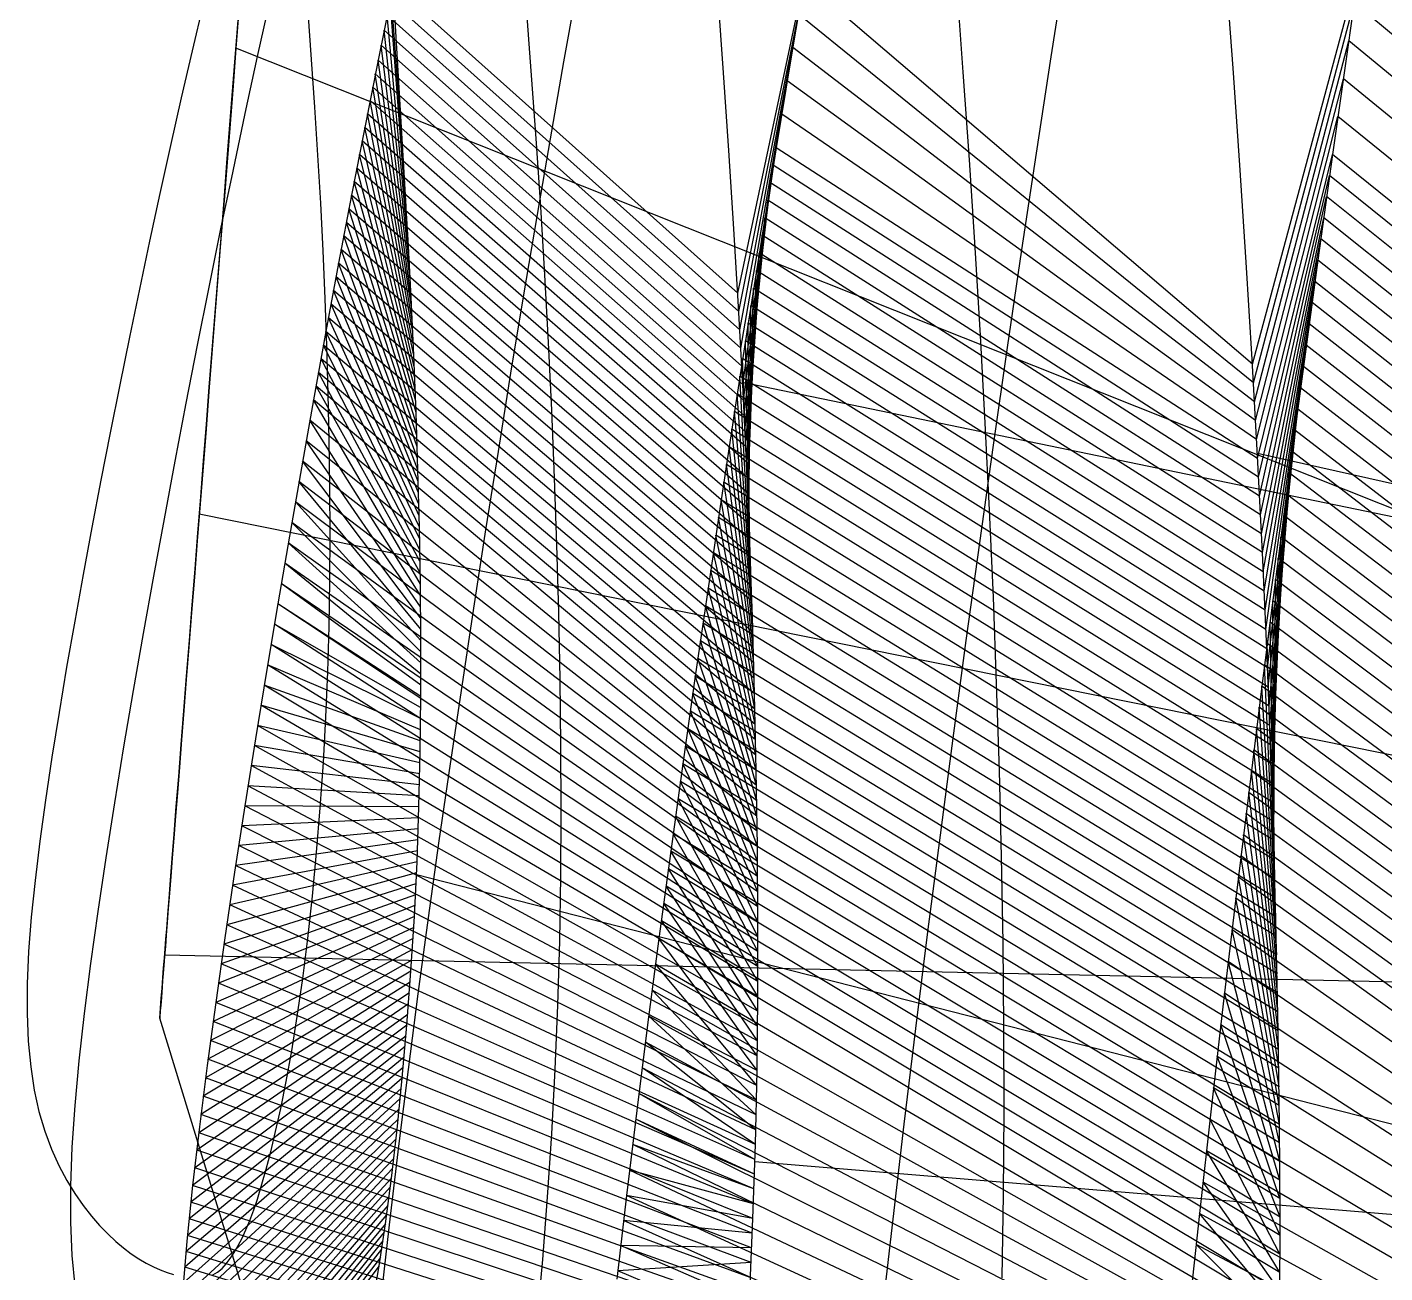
# Model space of a CAD drawing. Extents: x -483 to 483, y 0 to 271.
# Drawn here: x -483.5 to -414.9, y 136.2 to 199.1 of the extents above; entities that cross this region are included whole.
import ezdxf

# ---------------------------------------------------------------- set-up
doc = ezdxf.new("R2010")
doc.units = 0

msp = doc.modelspace()

# ---------------------------------------------------------------- linework, layer by layer
at = {"layer": 'default', "color": 5, "linetype": 'CONTINUOUS'}
for p, q in [((-416.025, 203.215, 141.52), (-416.789, 197.957, 140.737)), ((-431.014, 202.406, 158.105), (-431.772, 197.585, 157.416)), ((-444.194, 201.739, 174.522), (-444.928, 197.385, 173.926)), ((-421.59, 182.065, 166.678), (-416.169, 202.222, 141.372)), ((-464.351, 190.024, 224.829), (-465.001, 201.208, 206.606)), ((-455.694, 201.206, 190.546), (-456.388, 197.34, 190.041)), ((-447.594, 185.654, 196.448), (-444.246, 201.429, 174.48)), ((-471.237, 200.475, 222.555), (-471.869, 197.612, 222.347)), ((-465.088, 200.782, 206.561), (-465.768, 197.415, 206.211)), ((-464.299, 189.104, 224.846), (-465.154, 200.449, 206.527)), ((-421.539, 181.113, 166.724), (-416.444, 200.31, 141.091)), ((-474.61, 200.255, 237.919), (-475.164, 197.891, 237.824)), ((-472.794, 199.925, 255.595), (-472.943, 198.032, 255.59)), ((-464.248, 188.184, 224.863), (-465.308, 199.691, 206.448)), ((-447.544, 184.729, 196.485), (-444.527, 199.743, 174.251)), ((-464.196, 187.264, 224.88), (-465.461, 198.932, 206.369)), ((-421.488, 180.161, 166.771), (-416.718, 198.398, 140.81)), ((-475.164, 197.891, 237.824), (-475.711, 195.51, 237.731)), ((-472.943, 198.032, 255.59), (-473.093, 196.126, 255.585)), ((-471.869, 197.612, 222.347), (-472.493, 194.728, 222.141)), ((-464.145, 186.344, 224.897), (-465.615, 198.174, 206.29)), ((-447.493, 183.804, 196.522), (-444.808, 198.057, 174.023)), ((-431.772, 197.585, 157.416), (-432.519, 192.73, 156.737)), ((-416.789, 197.957, 140.737), (-417.542, 192.662, 139.966)), ((-465.768, 197.415, 206.211), (-466.44, 194.024, 205.866)), ((-464.093, 185.424, 224.914), (-465.768, 197.415, 206.211)), ((-456.388, 197.34, 190.041), (-457.073, 193.446, 189.541)), ((-444.928, 197.385, 173.926), (-445.652, 193, 173.338)), ((-464.066, 184.842, 224.923), (-465.903, 196.737, 206.142)), ((-447.443, 182.879, 196.558), (-445.09, 196.371, 173.794)), ((-421.438, 179.209, 166.817), (-416.993, 196.486, 140.528)), ((-475.711, 195.51, 237.731), (-476.251, 193.107, 237.638)), ((-473.093, 196.126, 255.585), (-473.244, 194.203, 255.581)), ((-464.039, 184.261, 224.932), (-466.037, 196.059, 206.073)), ((-464.011, 183.679, 224.941), (-466.172, 195.38, 206.004)), ((-473.244, 194.203, 255.581), (-473.396, 192.27, 255.576)), ((-472.493, 194.728, 222.141), (-473.11, 191.818, 221.937)), ((-463.984, 183.097, 224.95), (-466.306, 194.702, 205.935)), ((-447.393, 181.954, 196.595), (-445.371, 194.685, 173.566)), ((-421.387, 178.257, 166.863), (-417.268, 194.574, 140.247)), ((-466.44, 194.024, 205.866), (-467.104, 190.603, 205.525)), ((-463.957, 182.515, 224.959), (-466.44, 194.024, 205.866)), ((-476.251, 193.107, 237.638), (-476.785, 190.692, 237.547)), ((-463.934, 181.935, 224.967), (-466.573, 193.34, 205.798)), ((-457.073, 193.446, 189.541), (-457.749, 189.517, 189.049)), ((-447.342, 181.029, 196.632), (-445.652, 193, 173.338)), ((-445.652, 193, 173.338), (-446.366, 188.575, 172.758)), ((-473.396, 192.27, 255.576), (-473.549, 190.333, 255.571)), ((-463.91, 181.355, 224.974), (-466.706, 192.656, 205.73)), ((-447.305, 180.245, 196.659), (-445.795, 192.115, 173.222)), ((-432.519, 192.73, 156.737), (-433.255, 187.831, 156.067)), ((-421.336, 177.305, 166.909), (-417.542, 192.662, 139.966)), ((-417.542, 192.662, 139.966), (-418.284, 187.319, 139.206)), ((-473.11, 191.818, 221.937), (-473.718, 188.893, 221.736)), ((-463.887, 180.775, 224.982), (-466.838, 191.971, 205.661)), ((-421.286, 176.353, 166.955), (-417.691, 191.593, 139.814)), ((-463.864, 180.195, 224.989), (-466.971, 191.287, 205.593)), ((-447.268, 179.462, 196.686), (-445.937, 191.23, 173.106)), ((-476.785, 190.692, 237.547), (-477.307, 188.27, 237.458)), ((-473.549, 190.333, 255.571), (-473.701, 188.395, 255.566)), ((-467.104, 190.603, 205.525), (-467.757, 187.164, 205.189)), ((-463.841, 179.615, 224.997), (-467.104, 190.603, 205.525)), ((-447.23, 178.678, 196.714), (-446.08, 190.345, 172.99)), ((-421.235, 175.401, 167.001), (-417.839, 190.525, 139.662)), ((-463.822, 179.036, 225.003), (-467.234, 189.915, 205.458)), ((-457.749, 189.517, 189.049), (-458.415, 185.568, 188.564)), ((-447.193, 177.895, 196.741), (-446.223, 189.46, 172.874)), ((-421.184, 174.449, 167.047), (-417.987, 189.456, 139.51)), ((-473.718, 188.893, 221.736), (-474.313, 185.96, 221.54)), ((-463.804, 178.457, 225.009), (-467.365, 189.227, 205.391)), ((-477.307, 188.27, 237.458), (-477.82, 185.847, 237.37)), ((-473.701, 188.395, 255.566), (-473.854, 186.459, 255.561)), ((-463.785, 177.878, 225.016), (-467.496, 188.54, 205.323)), ((-447.155, 177.112, 196.768), (-446.366, 188.575, 172.758)), ((-446.366, 188.575, 172.758), (-447.069, 184.128, 172.186)), ((-421.134, 173.497, 167.093), (-418.136, 188.388, 139.358)), ((-463.766, 177.299, 225.022), (-467.627, 187.852, 205.256)), ((-447.122, 176.331, 196.792), (-446.506, 187.686, 172.643)), ((-433.255, 187.831, 156.067), (-433.98, 182.908, 155.408)), ((-421.083, 172.545, 167.139), (-418.284, 187.319, 139.206)), ((-418.284, 187.319, 139.206), (-419.014, 181.95, 138.459)), ((-467.757, 187.164, 205.189), (-468.397, 183.715, 204.86)), ((-463.748, 176.719, 225.028), (-467.757, 187.164, 205.189)), ((-447.09, 175.55, 196.816), (-446.647, 186.796, 172.529)), ((-474.313, 185.96, 221.54), (-474.897, 183.025, 221.347)), ((-473.854, 186.459, 255.561), (-474.005, 184.528, 255.556)), ((-463.733, 176.141, 225.033), (-467.885, 186.474, 205.123)), ((-447.057, 174.769, 196.84), (-446.788, 185.907, 172.415)), ((-421.039, 171.574, 167.179), (-418.43, 186.246, 139.057)), ((-477.82, 185.847, 237.37), (-478.323, 183.426, 237.284)), ((-463.719, 175.563, 225.037), (-468.013, 185.785, 205.057)), ((-458.415, 185.568, 188.564), (-459.066, 181.608, 188.089)), ((-463.705, 174.985, 225.042), (-468.141, 185.095, 204.991)), ((-447.024, 173.988, 196.863), (-446.928, 185.018, 172.301)), ((-420.995, 170.602, 167.219), (-418.576, 185.172, 138.908)), ((-474.005, 184.528, 255.556), (-474.157, 182.602, 255.551)), ((-463.691, 174.407, 225.047), (-468.269, 184.405, 204.926)), ((-447.069, 184.128, 172.186), (-447.756, 179.669, 171.628)), ((-446.992, 173.206, 196.887), (-447.069, 184.128, 172.186)), ((-420.951, 169.631, 167.259), (-418.722, 184.098, 138.758)), ((-478.323, 183.426, 237.284), (-478.817, 181.01, 237.2)), ((-468.397, 183.715, 204.86), (-469.025, 180.265, 204.537)), ((-463.677, 173.829, 225.051), (-468.397, 183.715, 204.86)), ((-446.964, 172.426, 196.907), (-447.206, 183.236, 172.075)), ((-474.897, 183.025, 221.347), (-475.47, 180.093, 221.158)), ((-474.157, 182.602, 255.551), (-474.308, 180.684, 255.546)), ((-463.667, 173.253, 225.054), (-468.523, 183.025, 204.795)), ((-433.98, 182.908, 155.408), (-434.688, 177.97, 154.764)), ((-420.907, 168.659, 167.299), (-418.868, 183.024, 138.609)), ((-463.658, 172.678, 225.058), (-468.648, 182.335, 204.731)), ((-446.936, 171.646, 196.928), (-447.344, 182.344, 171.963)), ((-420.863, 167.688, 167.339), (-419.014, 181.95, 138.459)), ((-419.014, 181.95, 138.459), (-419.727, 176.566, 137.729)), ((-463.648, 172.102, 225.061), (-468.774, 181.645, 204.666)), ((-459.066, 181.608, 188.089), (-459.705, 177.646, 187.623)), ((-446.909, 170.866, 196.948), (-447.481, 181.453, 171.851)), ((-478.817, 181.01, 237.2), (-479.299, 178.601, 237.118)), ((-474.308, 180.684, 255.546), (-474.458, 178.775, 255.542)), ((-463.638, 171.527, 225.064), (-468.899, 180.955, 204.602)), ((-446.881, 170.086, 196.968), (-447.619, 180.561, 171.74)), ((-420.825, 166.718, 167.374), (-419.157, 180.873, 138.313)), ((-475.47, 180.093, 221.158), (-476.031, 177.168, 220.973)), ((-469.025, 180.265, 204.537), (-469.639, 176.819, 204.221)), ((-463.629, 170.952, 225.067), (-469.025, 180.265, 204.537)), ((-420.787, 165.747, 167.408), (-419.299, 179.796, 138.167)), ((-463.624, 170.381, 225.069), (-469.209, 179.231, 204.442)), ((-447.756, 179.669, 171.628), (-448.43, 175.207, 171.081)), ((-446.853, 169.306, 196.988), (-447.756, 179.669, 171.628)), ((-479.299, 178.601, 237.118), (-479.769, 176.201, 237.037)), ((-474.458, 178.775, 255.542), (-474.607, 176.878, 255.537)), ((-446.831, 168.528, 197.004), (-447.891, 178.776, 171.519)), ((-420.749, 164.777, 167.443), (-419.442, 178.72, 138.021)), ((-463.619, 169.81, 225.07), (-469.393, 178.197, 204.348)), ((-446.809, 167.749, 197.021), (-448.026, 177.884, 171.409)), ((-434.688, 177.97, 154.764), (-435.382, 173.031, 154.133)), ((-476.031, 177.168, 220.973), (-476.58, 174.25, 220.792)), ((-463.615, 169.239, 225.072), (-469.578, 177.163, 204.253)), ((-459.705, 177.646, 187.623), (-460.33, 173.689, 187.168)), ((-446.786, 166.97, 197.037), (-448.161, 176.992, 171.3)), ((-420.711, 163.807, 167.478), (-419.585, 177.643, 137.875)), ((-474.607, 176.878, 255.537), (-474.755, 174.998, 255.532)), ((-469.639, 176.819, 204.221), (-470.242, 173.379, 203.911)), ((-420.673, 162.837, 167.512), (-419.727, 176.566, 137.729)), ((-419.727, 176.566, 137.729), (-420.425, 171.179, 137.015)), ((-479.769, 176.201, 237.037), (-480.227, 173.812, 236.959)), ((-463.61, 168.668, 225.073), (-469.76, 176.131, 204.159)), ((-446.764, 166.192, 197.053), (-448.295, 176.099, 171.19)), ((-474.755, 174.998, 255.532), (-474.901, 173.138, 255.527)), ((-463.605, 168.098, 225.075), (-469.941, 175.099, 204.066)), ((-448.43, 175.207, 171.081), (-449.089, 170.751, 170.546)), ((-446.742, 165.413, 197.069), (-448.43, 175.207, 171.081)), ((-420.64, 161.868, 167.542), (-419.867, 175.489, 137.586)), ((-476.58, 174.25, 220.792), (-477.115, 171.344, 220.615)), ((-446.724, 164.638, 197.082), (-448.562, 174.316, 170.974)), ((-420.608, 160.899, 167.571), (-420.007, 174.411, 137.443)), ((-480.227, 173.812, 236.959), (-480.669, 171.436, 236.883)), ((-463.606, 167.533, 225.075), (-470.121, 174.067, 203.973)), ((-460.33, 173.689, 187.168), (-460.943, 169.74, 186.721)), ((-474.901, 173.138, 255.527), (-475.045, 171.307, 255.523)), ((-470.242, 173.379, 203.911), (-470.83, 169.95, 203.609)), ((-463.606, 166.968, 225.075), (-470.301, 173.036, 203.881)), ((-446.707, 163.863, 197.095), (-448.694, 173.425, 170.867)), ((-435.382, 173.031, 154.133), (-436.06, 168.097, 153.516)), ((-420.576, 159.931, 167.6), (-420.146, 173.334, 137.3)), ((-446.69, 163.088, 197.107), (-448.825, 172.533, 170.76)), ((-420.544, 158.962, 167.629), (-420.286, 172.257, 137.158)), ((-463.606, 166.403, 225.075), (-470.477, 172.008, 203.79)), ((-446.673, 162.313, 197.12), (-448.957, 171.642, 170.653)), ((-480.669, 171.436, 236.883), (-481.094, 169.081, 236.811)), ((-477.115, 171.344, 220.615), (-477.634, 168.45, 220.443)), ((-475.045, 171.307, 255.523), (-475.186, 169.518, 255.518)), ((-463.607, 165.839, 225.074), (-470.654, 170.979, 203.7)), ((-420.425, 171.179, 137.015), (-421.107, 165.799, 136.317)), ((-420.512, 157.993, 167.659), (-420.425, 171.179, 137.015)), ((-449.089, 170.751, 170.546), (-449.735, 166.304, 170.021)), ((-446.656, 161.538, 197.132), (-449.089, 170.751, 170.546)), ((-475.186, 169.518, 255.518), (-475.322, 167.786, 255.514)), ((-470.83, 169.95, 203.609), (-471.404, 166.533, 203.314)), ((-463.607, 165.274, 225.074), (-470.83, 169.95, 203.609)), ((-460.943, 169.74, 186.721), (-461.54, 165.802, 186.286)), ((-446.644, 160.769, 197.14), (-449.218, 169.861, 170.441)), ((-420.486, 157.029, 167.682), (-420.562, 170.103, 136.875)), ((-481.094, 169.081, 236.811), (-481.5, 166.75, 236.741)), ((-463.613, 164.715, 225.072), (-471.002, 168.925, 203.52)), ((-446.633, 160, 197.149), (-449.347, 168.972, 170.336)), ((-420.459, 156.065, 167.706), (-420.698, 169.027, 136.735)), ((-477.634, 168.45, 220.443), (-478.136, 165.573, 220.278)), ((-446.621, 159.231, 197.157), (-449.476, 168.083, 170.231)), ((-436.06, 168.097, 153.516), (-436.724, 163.174, 152.912)), ((-475.322, 167.786, 255.514), (-475.453, 166.129, 255.51)), ((-463.619, 164.156, 225.07), (-471.174, 167.9, 203.432)), ((-420.433, 155.101, 167.73), (-420.835, 167.951, 136.596)), ((-481.5, 166.75, 236.741), (-481.885, 164.456, 236.675)), ((-463.625, 163.596, 225.069), (-471.346, 166.875, 203.344)), ((-446.61, 158.462, 197.166), (-449.606, 167.193, 170.126)), ((-420.407, 154.136, 167.754), (-420.971, 166.875, 136.456)), ((-475.453, 166.129, 255.51), (-475.576, 164.558, 255.506)), ((-471.404, 166.533, 203.314), (-471.96, 163.132, 203.028)), ((-449.735, 166.304, 170.021), (-450.364, 161.87, 169.509)), ((-446.598, 157.693, 197.174), (-449.735, 166.304, 170.021)), ((-478.136, 165.573, 220.278), (-478.619, 162.722, 220.118)), ((-463.63, 163.037, 225.067), (-471.515, 165.853, 203.257)), ((-461.54, 165.802, 186.286), (-462.123, 161.879, 185.861)), ((-446.593, 156.932, 197.178), (-449.861, 165.417, 169.919)), ((-421.107, 165.799, 136.317), (-421.775, 160.431, 135.633)), ((-420.381, 153.172, 167.778), (-421.107, 165.799, 136.317)), ((-463.636, 162.478, 225.065), (-471.682, 164.833, 203.171)), ((-420.361, 152.215, 167.796), (-421.241, 164.726, 136.18)), ((-481.885, 164.456, 236.675), (-482.244, 162.213, 236.614)), ((-475.576, 164.558, 255.506), (-475.692, 163.08, 255.502)), ((-446.587, 156.172, 197.182), (-449.986, 164.53, 169.816)), ((-463.649, 161.922, 225.061), (-471.849, 163.812, 203.085)), ((-446.582, 155.411, 197.186), (-450.112, 163.643, 169.714)), ((-420.342, 151.259, 167.814), (-421.374, 163.652, 136.043)), ((-478.619, 162.722, 220.118), (-479.078, 159.9, 219.967)), ((-475.692, 163.08, 255.502), (-475.801, 161.698, 255.498)), ((-471.96, 163.132, 203.028), (-472.498, 159.75, 202.752)), ((-463.661, 161.366, 225.056), (-472.014, 162.794, 203)), ((-446.576, 154.65, 197.19), (-450.238, 162.757, 169.612)), ((-436.724, 163.174, 152.912), (-437.371, 158.266, 152.323)), ((-482.244, 162.213, 236.614), (-482.57, 160.04, 236.558)), ((-420.322, 150.302, 167.831), (-421.508, 162.578, 135.906)), ((-475.801, 161.698, 255.498), (-475.902, 160.411, 255.495)), ((-463.673, 160.81, 225.052), (-472.175, 161.779, 202.917)), ((-462.123, 161.879, 185.861), (-462.688, 157.974, 185.45)), ((-450.364, 161.87, 169.509), (-450.977, 157.453, 169.012)), ((-446.57, 153.889, 197.194), (-450.364, 161.87, 169.509)), ((-420.302, 149.345, 167.849), (-421.642, 161.505, 135.77)), ((-463.686, 160.254, 225.048), (-472.337, 160.765, 202.834)), ((-446.571, 153.136, 197.194), (-450.487, 160.986, 169.41)), ((-482.57, 160.04, 236.558), (-482.855, 157.959, 236.51)), ((-479.078, 159.9, 219.967), (-479.515, 157.122, 219.823)), ((-475.902, 160.411, 255.495), (-475.996, 159.219, 255.492)), ((-446.572, 152.382, 197.193), (-450.609, 160.103, 169.31)), ((-421.775, 160.431, 135.633), (-422.425, 155.078, 134.967)), ((-420.283, 148.389, 167.867), (-421.775, 160.431, 135.633)), ((-475.996, 159.219, 255.492), (-476.083, 158.118, 255.489)), ((-472.498, 159.75, 202.752), (-473.014, 156.398, 202.486)), ((-463.698, 159.698, 225.044), (-472.498, 159.75, 202.752)), ((-446.573, 151.629, 197.193), (-450.732, 159.219, 169.211)), ((-420.27, 147.442, 167.879), (-421.905, 159.361, 135.5)), ((-463.737, 158.588, 225.031), (-472.807, 157.739, 202.592)), ((-463.718, 159.143, 225.038), (-472.653, 158.744, 202.672)), ((-482.855, 157.959, 236.51), (-483.097, 155.985, 236.468)), ((-476.083, 158.118, 255.489), (-476.162, 157.107, 255.487)), ((-463.756, 158.033, 225.025), (-472.962, 156.733, 202.513)), ((-462.688, 157.974, 185.45), (-463.233, 154.091, 185.053)), ((-446.573, 150.876, 197.192), (-450.855, 158.336, 169.111)), ((-437.371, 158.266, 152.323), (-438.001, 153.376, 151.75)), ((-420.257, 146.495, 167.89), (-422.035, 158.29, 135.367)), ((-479.515, 157.122, 219.823), (-479.92, 154.406, 219.689)), ((-476.162, 157.107, 255.487), (-476.235, 156.18, 255.484)), ((-463.775, 157.478, 225.019), (-473.112, 155.735, 202.436)), ((-450.977, 157.453, 169.012), (-451.571, 153.055, 168.529)), ((-446.574, 150.122, 197.191), (-450.977, 157.453, 169.012)), ((-420.244, 145.549, 167.902), (-422.165, 157.219, 135.233)), ((-463.795, 156.924, 225.012), (-473.259, 154.74, 202.36)), ((-446.582, 149.373, 197.185), (-451.096, 156.573, 168.915)), ((-483.097, 155.985, 236.468), (-483.287, 154.126, 236.436)), ((-476.235, 156.18, 255.484), (-476.302, 155.333, 255.482)), ((-463.849, 155.815, 224.994), (-473.551, 152.755, 202.21)), ((-473.014, 156.398, 202.486), (-473.505, 153.081, 202.234)), ((-463.822, 156.37, 225.003), (-473.407, 153.745, 202.284)), ((-420.231, 144.602, 167.914), (-422.295, 156.149, 135.1)), ((-476.302, 155.333, 255.482), (-476.363, 154.559, 255.48)), ((-463.876, 155.261, 224.986), (-473.691, 151.775, 202.138)), ((-446.591, 148.624, 197.179), (-451.215, 155.694, 168.818)), ((-422.425, 155.078, 134.967), (-423.058, 149.746, 134.32)), ((-420.218, 143.655, 167.926), (-422.425, 155.078, 134.967)), ((-479.92, 154.406, 219.689), (-480.288, 151.776, 219.567)), ((-476.363, 154.559, 255.48), (-476.418, 153.856, 255.479)), ((-463.903, 154.707, 224.977), (-473.831, 150.795, 202.066)), ((-446.599, 147.874, 197.173), (-451.334, 154.814, 168.722)), ((-483.287, 154.126, 236.436), (-483.419, 152.385, 236.413)), ((-476.418, 153.856, 255.479), (-476.468, 153.221, 255.477)), ((-463.93, 154.153, 224.968), (-473.97, 149.816, 201.994)), ((-463.233, 154.091, 185.053), (-463.755, 150.243, 184.672)), ((-446.607, 147.125, 197.167), (-451.452, 153.935, 168.625)), ((-476.468, 153.221, 255.477), (-476.513, 152.649, 255.476)), ((-463.999, 153.049, 224.945), (-474.23, 147.901, 201.861)), ((-463.964, 153.601, 224.956), (-474.1, 148.858, 201.928)), ((-473.505, 153.081, 202.234), (-473.97, 149.816, 201.994)), ((-451.571, 153.055, 168.529), (-452.144, 148.683, 168.064)), ((-446.615, 146.376, 197.161), (-451.571, 153.055, 168.529)), ((-438.001, 153.376, 151.75), (-438.611, 148.508, 151.195)), ((-420.213, 142.718, 167.931), (-422.615, 153.479, 134.773)), ((-483.419, 152.385, 236.413), (-483.488, 150.76, 236.401)), ((-476.513, 152.649, 255.476), (-476.553, 152.138, 255.474)), ((-464.033, 152.496, 224.934), (-474.359, 146.943, 201.794)), ((-480.288, 151.776, 219.567), (-480.609, 149.256, 219.461)), ((-476.589, 151.683, 255.473), (-476.621, 151.278, 255.472)), ((-476.553, 152.138, 255.474), (-476.589, 151.683, 255.473)), ((-464.067, 151.944, 224.922), (-474.481, 146.006, 201.732)), ((-446.632, 145.628, 197.15), (-451.743, 151.744, 168.389)), ((-420.207, 141.78, 167.936), (-422.805, 151.879, 134.579)), ((-476.649, 150.919, 255.471), (-476.674, 150.602, 255.47)), ((-476.621, 151.278, 255.472), (-476.649, 150.919, 255.471)), ((-464.101, 151.392, 224.911), (-474.598, 145.078, 201.672)), ((-483.488, 150.76, 236.401), (-483.495, 149.252, 236.4)), ((-476.696, 150.324, 255.47), (-476.715, 150.079, 255.469)), ((-476.674, 150.602, 255.47), (-476.696, 150.324, 255.47)), ((-464.183, 150.3, 224.884), (-474.827, 143.236, 201.554)), ((-464.142, 150.846, 224.898), (-474.715, 144.151, 201.612)), ((-463.755, 150.243, 184.672), (-464.252, 146.435, 184.31)), ((-446.648, 144.88, 197.138), (-451.915, 150.432, 168.25)), ((-420.202, 140.843, 167.941), (-422.995, 150.279, 134.384)), ((-476.747, 149.68, 255.468), (-476.759, 149.522, 255.468)), ((-476.732, 149.865, 255.469), (-476.747, 149.68, 255.468)), ((-476.715, 150.079, 255.469), (-476.732, 149.865, 255.469)), ((-464.224, 149.754, 224.871), (-474.929, 142.348, 201.501)), ((-473.97, 149.816, 201.994), (-474.403, 146.624, 201.772)), ((-423.058, 149.746, 134.32), (-423.67, 144.438, 133.693)), ((-483.495, 149.252, 236.4), (-483.437, 147.857, 236.41)), ((-480.609, 149.256, 219.461), (-480.88, 146.867, 219.372)), ((-476.798, 149.028, 255.466), (-476.799, 149.016, 255.466)), ((-476.796, 149.047, 255.466), (-476.798, 149.028, 255.466)), ((-476.795, 149.067, 255.467), (-476.796, 149.047, 255.466)), ((-476.793, 149.086, 255.467), (-476.795, 149.067, 255.467)), ((-476.792, 149.105, 255.467), (-476.793, 149.086, 255.467)), ((-476.79, 149.124, 255.467), (-476.792, 149.105, 255.467)), ((-476.789, 149.143, 255.467), (-476.79, 149.124, 255.467)), ((-476.787, 149.162, 255.467), (-476.789, 149.143, 255.467)), ((-476.786, 149.181, 255.467), (-476.787, 149.162, 255.467)), ((-476.784, 149.2, 255.467), (-476.786, 149.181, 255.467)), ((-476.783, 149.219, 255.467), (-476.784, 149.2, 255.467)), ((-476.781, 149.238, 255.467), (-476.783, 149.219, 255.467)), ((-476.78, 149.257, 255.467), (-476.781, 149.238, 255.467)), ((-476.778, 149.282, 255.467), (-476.78, 149.257, 255.467)), ((-476.769, 149.39, 255.467), (-476.778, 149.282, 255.467)), ((-476.759, 149.522, 255.468), (-476.769, 149.39, 255.467)), ((-464.265, 149.208, 224.857), (-475.031, 141.46, 201.449)), ((-446.664, 144.133, 197.126), (-452.087, 149.12, 168.11)), ((-464.306, 148.662, 224.844), (-475.134, 140.571, 201.396)), ((-452.144, 148.683, 168.064), (-452.693, 144.35, 167.618)), ((-438.611, 148.508, 151.195), (-439.199, 143.668, 150.661)), ((-420.196, 139.905, 167.946), (-423.18, 148.685, 134.194)), ((-483.437, 147.857, 236.41), (-483.317, 146.571, 236.431)), ((-464.399, 147.593, 224.813), (-475.305, 138.887, 201.308)), ((-464.353, 148.127, 224.828), (-475.219, 139.729, 201.352)), ((-446.68, 143.385, 197.114), (-452.254, 147.817, 167.974)), ((-480.88, 146.867, 219.372), (-481.09, 144.617, 219.303)), ((-464.446, 147.059, 224.797), (-475.39, 138.044, 201.264)), ((-420.19, 138.968, 167.951), (-423.364, 147.092, 134.006)), ((-483.317, 146.571, 236.431), (-483.137, 145.388, 236.461)), ((-464.493, 146.524, 224.782), (-475.463, 137.235, 201.227)), ((-474.403, 146.624, 201.772), (-474.793, 143.532, 201.571)), ((-464.252, 146.435, 184.31), (-464.723, 142.686, 183.967)), ((-446.697, 142.637, 197.102), (-452.418, 146.517, 167.841)), ((-464.592, 145.473, 224.749), (-475.595, 135.649, 201.159)), ((-464.54, 145.99, 224.766), (-475.529, 136.442, 201.193)), ((-420.193, 138.035, 167.948), (-423.548, 145.5, 133.818)), ((-483.137, 145.388, 236.461), (-482.899, 144.303, 236.502)), ((-464.645, 144.956, 224.732), (-475.653, 134.872, 201.129)), ((-446.722, 141.89, 197.084), (-452.583, 145.217, 167.707)), ((-482.899, 144.303, 236.502), (-482.605, 143.307, 236.552)), ((-481.09, 144.617, 219.303), (-481.234, 142.509, 219.255)), ((-464.697, 144.439, 224.714), (-475.698, 134.13, 201.106)), ((-452.693, 144.35, 167.618), (-453.214, 140.063, 167.194)), ((-423.67, 144.438, 133.693), (-424.259, 139.161, 133.09)), ((-464.802, 143.405, 224.68), (-475.787, 132.644, 201.061)), ((-464.75, 143.922, 224.697), (-475.742, 133.387, 201.083)), ((-474.793, 143.532, 201.571), (-475.134, 140.571, 201.396)), ((-446.747, 141.144, 197.066), (-452.745, 143.921, 167.575)), ((-439.199, 143.668, 150.661), (-439.761, 138.872, 150.149)), ((-420.196, 137.102, 167.946), (-423.729, 143.91, 133.633)), ((-482.605, 143.307, 236.552), (-482.265, 142.398, 236.611)), ((-464.86, 142.912, 224.661), (-475.807, 131.951, 201.05)), ((-464.723, 142.686, 183.967), (-465.159, 139.022, 183.649)), ((-482.265, 142.398, 236.611), (-481.891, 141.574, 236.675)), ((-481.234, 142.509, 219.255), (-481.306, 140.543, 219.231)), ((-464.917, 142.418, 224.642), (-475.828, 131.258, 201.039)), ((-446.772, 140.397, 197.047), (-452.901, 142.635, 167.448)), ((-420.199, 136.17, 167.943), (-423.906, 142.327, 133.452)), ((-481.891, 141.574, 236.675), (-481.493, 140.828, 236.742)), ((-465.032, 141.432, 224.604), (-475.854, 129.906, 201.026)), ((-464.974, 141.925, 224.623), (-475.849, 130.566, 201.029)), ((-446.797, 139.65, 197.029), (-453.058, 141.349, 167.321)), ((-481.493, 140.828, 236.742), (-481.084, 140.159, 236.813)), ((-465.089, 140.938, 224.585), (-475.851, 129.263, 201.028)), ((-420.202, 135.237, 167.94), (-424.083, 140.744, 133.271)), ((-481.306, 140.543, 219.231), (-481.305, 138.719, 219.231)), ((-481.084, 140.159, 236.813), (-480.666, 139.559, 236.884)), ((-465.15, 140.476, 224.565), (-475.848, 128.621, 201.029)), ((-465.212, 140.013, 224.545), (-475.836, 127.994, 201.035)), ((-475.134, 140.571, 201.396), (-475.419, 137.763, 201.25)), ((-453.214, 140.063, 167.194), (-453.707, 135.842, 166.794)), ((-446.822, 138.903, 197.011), (-453.214, 140.063, 167.194)), ((-480.666, 139.559, 236.884), (-480.248, 139.024, 236.955)), ((-465.273, 139.55, 224.524), (-475.809, 127.399, 201.049)), ((-481.305, 138.719, 219.231), (-481.23, 137.031, 219.256)), ((-480.248, 139.024, 236.955), (-479.832, 138.547, 237.027)), ((-465.334, 139.087, 224.504), (-475.781, 126.805, 201.063)), ((-465.396, 138.625, 224.484), (-475.754, 126.21, 201.077)), ((-465.159, 139.022, 183.649), (-465.552, 135.473, 183.363)), ((-446.856, 138.158, 196.986), (-453.362, 138.797, 167.074)), ((-439.761, 138.872, 150.149), (-440.295, 134.126, 149.664)), ((-424.259, 139.161, 133.09), (-424.823, 133.931, 132.513)), ((-420.205, 134.304, 167.937), (-424.259, 139.161, 133.09)), ((-479.832, 138.547, 237.027), (-479.422, 138.123, 237.097)), ((-479.422, 138.123, 237.097), (-479.019, 137.747, 237.165)), ((-465.459, 138.203, 224.463), (-475.703, 125.662, 201.104)), ((-479.019, 137.747, 237.165), (-478.624, 137.416, 237.233)), ((-478.624, 137.416, 237.233), (-478.235, 137.124, 237.299)), ((-465.523, 137.781, 224.442), (-475.652, 125.115, 201.13)), ((-475.419, 137.763, 201.25), (-475.639, 135.12, 201.137)), ((-465.587, 137.36, 224.421), (-475.601, 124.568, 201.156)), ((-446.889, 137.414, 196.962), (-453.51, 137.531, 166.954)), ((-420.218, 133.374, 167.926), (-424.428, 137.592, 132.917)), ((-481.23, 137.031, 219.256), (-481.083, 135.476, 219.305)), ((-478.235, 137.124, 237.299), (-477.854, 136.868, 237.365)), ((-477.854, 136.868, 237.365), (-477.481, 136.647, 237.428)), ((-477.481, 136.647, 237.428), (-477.118, 136.459, 237.49)), ((-465.65, 136.938, 224.4), (-475.535, 124.05, 201.19)), ((-465.714, 136.516, 224.379), (-475.462, 123.546, 201.228)), ((-473.644, 136.38, 238.084), (-473.436, 136.61, 238.12)), ((-473.436, 136.61, 238.12), (-473.235, 136.88, 238.154)), ((-473.235, 136.88, 238.154), (-473.125, 137.05, 238.173)), ((-446.922, 136.67, 196.938), (-453.658, 136.264, 166.834)), ((-477.118, 136.459, 237.49), (-476.767, 136.304, 237.55)), ((-476.767, 136.304, 237.55), (-476.425, 136.176, 237.609)), ((-476.425, 136.176, 237.609), (-476.097, 136.071, 237.665)), ((-474.108, 136.049, 238.005), (-473.87, 136.193, 238.046)), ((-473.87, 136.193, 238.046), (-473.644, 136.38, 238.084))]:
    msp.add_line(p, q, dxfattribs=at)
at = {"layer": 'default', "color": 3, "linetype": 'CONTINUOUS'}
for p, q in [((-422.565, 197.01, 165.791), (-422.922, 201.883, 165.466)), ((-436.197, 196.814, 181.019), (-436.52, 201.221, 180.757)), ((-448.309, 196.784, 195.927), (-448.593, 200.704, 195.721)), ((-472.949, 197.96, 255.59), (-472.8, 199.855, 255.595)), ((-469.124, 197.461, 238.857), (-469.301, 199.868, 238.826)), ((-464.827, 197.127, 224.672), (-465.048, 200.039, 224.599)), ((-458.021, 196.889, 210.195), (-458.278, 200.307, 210.062)), ((-473.099, 196.057, 255.585), (-472.949, 197.96, 255.59)), ((-468.956, 195.043, 238.885), (-469.124, 197.461, 238.857)), ((-464.618, 194.204, 224.74), (-464.827, 197.127, 224.672)), ((-457.776, 193.456, 210.321), (-458.021, 196.889, 210.195)), ((-422.223, 192.116, 166.102), (-422.565, 197.01, 165.791)), ((-448.038, 192.849, 196.125), (-448.309, 196.784, 195.927)), ((-435.888, 192.388, 181.27), (-436.197, 196.814, 181.019)), ((-473.249, 194.148, 255.58), (-473.099, 196.057, 255.585)), ((-468.803, 192.62, 238.912), (-468.956, 195.043, 238.885)), ((-473.399, 192.24, 255.576), (-473.249, 194.148, 255.58)), ((-464.426, 191.272, 224.804), (-464.618, 194.204, 224.74)), ((-457.549, 190.015, 210.437), (-457.776, 193.456, 210.321)), ((-447.786, 188.903, 196.308), (-448.038, 192.849, 196.125)), ((-473.548, 190.337, 255.571), (-473.399, 192.24, 255.576)), ((-468.663, 190.198, 238.936), (-468.803, 192.62, 238.912)), ((-435.599, 187.95, 181.504), (-435.888, 192.388, 181.27)), ((-421.902, 187.209, 166.394), (-422.223, 192.116, 166.102)), ((-464.249, 188.344, 224.862), (-464.426, 191.272, 224.804)), ((-473.698, 188.441, 255.566), (-473.548, 190.337, 255.571)), ((-468.541, 187.784, 238.957), (-468.663, 190.198, 238.936)), ((-457.34, 186.577, 210.545), (-457.549, 190.015, 210.437)), ((-447.553, 184.96, 196.478), (-447.786, 188.903, 196.308)), ((-473.846, 186.55, 255.561), (-473.698, 188.441, 255.566)), ((-464.093, 185.424, 224.914), (-464.249, 188.344, 224.862)), ((-468.435, 185.379, 238.975), (-468.541, 187.784, 238.957)), ((-435.331, 183.516, 181.722), (-435.599, 187.95, 181.504)), ((-421.603, 182.306, 166.666), (-421.902, 187.209, 166.394)), ((-473.995, 184.661, 255.556), (-473.846, 186.55, 255.561)), ((-457.153, 183.149, 210.641), (-457.34, 186.577, 210.545)), ((-468.348, 182.982, 238.99), (-468.435, 185.379, 238.975)), ((-463.957, 182.515, 224.959), (-464.093, 185.424, 224.914)), ((-474.143, 182.774, 255.552), (-473.995, 184.661, 255.556)), ((-447.342, 181.029, 196.632), (-447.553, 184.96, 196.478)), ((-435.087, 179.094, 181.92), (-435.331, 183.516, 181.722)), ((-474.291, 180.896, 255.547), (-474.143, 182.774, 255.552)), ((-468.279, 180.588, 239.001), (-468.348, 182.982, 238.99)), ((-463.841, 179.615, 224.997), (-463.957, 182.515, 224.959)), ((-456.988, 179.733, 210.726), (-457.153, 183.149, 210.641)), ((-421.33, 177.417, 166.915), (-421.603, 182.306, 166.666)), ((-474.438, 179.031, 255.542), (-474.291, 180.896, 255.547)), ((-468.23, 178.198, 239.01), (-468.279, 180.588, 239.001)), ((-447.155, 177.112, 196.768), (-447.342, 181.029, 196.632)), ((-456.846, 176.328, 210.799), (-456.988, 179.733, 210.726)), ((-463.748, 176.719, 225.028), (-463.841, 179.615, 224.997)), ((-434.868, 174.689, 182.098), (-435.087, 179.094, 181.92)), ((-474.583, 177.186, 255.538), (-474.438, 179.031, 255.542)), ((-468.2, 175.82, 239.015), (-468.23, 178.198, 239.01)), ((-474.727, 175.358, 255.533), (-474.583, 177.186, 255.538)), ((-446.992, 173.206, 196.887), (-447.155, 177.112, 196.768)), ((-421.083, 172.545, 167.139), (-421.33, 177.417, 166.915)), ((-463.677, 173.829, 225.051), (-463.748, 176.719, 225.028)), ((-456.729, 172.928, 210.859), (-456.846, 176.328, 210.799)), ((-468.191, 173.46, 239.016), (-468.2, 175.82, 239.015)), ((-474.87, 173.539, 255.528), (-474.727, 175.358, 255.533)), ((-434.676, 170.296, 182.255), (-434.868, 174.689, 182.098)), ((-463.629, 170.952, 225.067), (-463.677, 173.829, 225.051)), ((-475.013, 171.723, 255.524), (-474.87, 173.539, 255.528)), ((-468.204, 171.126, 239.014), (-468.191, 173.46, 239.016)), ((-456.636, 169.533, 210.907), (-456.729, 172.928, 210.859)), ((-446.853, 169.306, 196.988), (-446.992, 173.206, 196.887)), ((-420.863, 167.688, 167.339), (-421.083, 172.545, 167.139)), ((-475.155, 169.907, 255.519), (-475.013, 171.723, 255.524)), ((-468.24, 168.816, 239.008), (-468.204, 171.126, 239.014)), ((-463.605, 168.098, 225.075), (-463.629, 170.952, 225.067)), ((-434.51, 165.91, 182.389), (-434.676, 170.296, 182.255)), ((-475.298, 168.097, 255.515), (-475.155, 169.907, 255.519)), ((-456.568, 166.155, 210.942), (-456.636, 169.533, 210.907)), ((-468.304, 166.518, 238.997), (-468.24, 168.816, 239.008)), ((-446.742, 165.413, 197.069), (-446.853, 169.306, 196.988)), ((-475.439, 166.306, 255.51), (-475.298, 168.097, 255.515)), ((-463.607, 165.274, 225.074), (-463.605, 168.098, 225.075)), ((-420.673, 162.837, 167.512), (-420.863, 167.688, 167.339)), ((-475.577, 164.551, 255.506), (-475.439, 166.306, 255.51)), ((-468.398, 164.225, 238.981), (-468.304, 166.518, 238.997)), ((-456.528, 162.803, 210.963), (-456.568, 166.155, 210.942)), ((-446.656, 161.538, 197.132), (-446.742, 165.413, 197.069)), ((-434.373, 161.53, 182.5), (-434.51, 165.91, 182.389)), ((-463.636, 162.478, 225.065), (-463.607, 165.274, 225.074)), ((-475.71, 162.853, 255.501), (-475.577, 164.551, 255.506)), ((-468.525, 161.936, 238.959), (-468.398, 164.225, 238.981)), ((-475.838, 161.231, 255.497), (-475.71, 162.853, 255.501)), ((-456.515, 159.486, 210.969), (-456.528, 162.803, 210.963)), ((-420.512, 157.993, 167.659), (-420.673, 162.837, 167.512)), ((-468.683, 159.654, 238.932), (-468.525, 161.936, 238.959)), ((-463.698, 159.698, 225.044), (-463.636, 162.478, 225.065)), ((-475.958, 159.709, 255.493), (-475.838, 161.231, 255.497)), ((-446.598, 157.693, 197.174), (-446.656, 161.538, 197.132)), ((-434.264, 157.171, 182.589), (-434.373, 161.53, 182.5)), ((-476.067, 158.32, 255.49), (-475.958, 159.709, 255.493)), ((-468.87, 157.398, 238.9), (-468.683, 159.654, 238.932)), ((-463.795, 156.924, 225.012), (-463.698, 159.698, 225.044)), ((-456.533, 156.203, 210.96), (-456.515, 159.486, 210.969)), ((-476.164, 157.083, 255.487), (-476.067, 158.32, 255.49)), ((-420.381, 153.172, 167.778), (-420.512, 157.993, 167.659)), ((-469.081, 155.191, 238.864), (-468.87, 157.398, 238.9)), ((-446.57, 153.889, 197.194), (-446.598, 157.693, 197.174)), ((-434.186, 152.846, 182.652), (-434.264, 157.171, 182.589)), ((-476.249, 156.001, 255.484), (-476.164, 157.083, 255.487)), ((-463.93, 154.153, 224.968), (-463.795, 156.924, 225.012)), ((-476.323, 155.061, 255.482), (-476.249, 156.001, 255.484)), ((-456.587, 152.937, 210.932), (-456.533, 156.203, 210.96)), ((-476.387, 154.247, 255.48), (-476.323, 155.061, 255.482)), ((-469.317, 153.055, 238.824), (-469.081, 155.191, 238.864)), ((-476.443, 153.538, 255.478), (-476.387, 154.247, 255.48)), ((-464.101, 151.392, 224.911), (-463.93, 154.153, 224.968)), ((-446.574, 150.122, 197.191), (-446.57, 153.889, 197.194)), ((-476.483, 153.026, 255.477), (-476.443, 153.538, 255.478)), ((-469.572, 151.018, 238.78), (-469.317, 153.055, 238.824)), ((-420.283, 148.389, 167.867), (-420.381, 153.172, 167.778)), ((-456.679, 149.679, 210.885), (-456.587, 152.937, 210.932)), ((-434.14, 148.566, 182.689), (-434.186, 152.846, 182.652)), ((-469.845, 149.107, 238.734), (-469.572, 151.018, 238.78)), ((-464.306, 148.662, 224.844), (-464.101, 151.392, 224.911)), ((-456.814, 146.424, 210.816), (-456.679, 149.679, 210.885)), ((-446.615, 146.376, 197.161), (-446.574, 150.122, 197.191)), ((-470.126, 147.365, 238.686), (-469.845, 149.107, 238.734)), ((-464.54, 145.99, 224.766), (-464.306, 148.662, 224.844)), ((-434.129, 144.328, 182.699), (-434.14, 148.566, 182.689)), ((-420.218, 143.655, 167.926), (-420.283, 148.389, 167.867)), ((-470.409, 145.816, 238.637), (-470.126, 147.365, 238.686)), ((-456.987, 143.18, 210.726), (-456.814, 146.424, 210.816)), ((-446.697, 142.637, 197.102), (-446.615, 146.376, 197.161)), ((-470.682, 144.462, 238.59), (-470.409, 145.816, 238.637)), ((-464.802, 143.405, 224.68), (-464.54, 145.99, 224.766)), ((-470.941, 143.288, 238.546), (-470.682, 144.462, 238.59)), ((-434.158, 140.113, 182.675), (-434.129, 144.328, 182.699)), ((-465.089, 140.938, 224.585), (-464.802, 143.405, 224.68)), ((-420.19, 138.968, 167.951), (-420.218, 143.655, 167.926)), ((-471.186, 142.272, 238.504), (-470.941, 143.288, 238.546)), ((-457.198, 139.973, 210.618), (-456.987, 143.18, 210.726)), ((-471.416, 141.387, 238.465), (-471.186, 142.272, 238.504)), ((-446.822, 138.903, 197.011), (-446.697, 142.637, 197.102)), ((-471.597, 140.75, 238.434), (-471.416, 141.387, 238.465)), ((-465.396, 138.625, 224.484), (-465.089, 140.938, 224.585)), ((-457.442, 136.833, 210.492), (-457.198, 139.973, 210.618)), ((-434.23, 135.907, 182.616), (-434.158, 140.113, 182.675)), ((-465.714, 136.516, 224.379), (-465.396, 138.625, 224.484)), ((-446.989, 135.181, 196.889), (-446.822, 138.903, 197.011)), ((-420.205, 134.304, 167.937), (-420.19, 138.968, 167.951)), ((-466.035, 134.641, 224.273), (-465.714, 136.516, 224.379)), ((-457.718, 133.796, 210.351), (-457.442, 136.833, 210.492))]:
    msp.add_line(p, q, dxfattribs=at)
at = {"layer": 'default', "color": 1, "linetype": 'CONTINUOUS'}
for p, q in [((-447.594, 185.654, 196.448), (-465.001, 201.208, 206.606)), ((-421.59, 182.065, 166.678), (-444.246, 201.429, 174.48)), ((-447.544, 184.729, 196.485), (-465.154, 200.449, 206.527)), ((-389.122, 177.637, 136.657), (-416.444, 200.31, 141.091)), ((-447.493, 183.804, 196.522), (-465.308, 199.691, 206.448)), ((-421.539, 181.113, 166.724), (-444.527, 199.743, 174.251)), ((-447.443, 182.879, 196.558), (-465.461, 198.932, 206.369)), ((-389.013, 175.563, 136.782), (-416.718, 198.398, 140.81)), ((-447.393, 181.954, 196.595), (-465.615, 198.174, 206.29)), ((-421.488, 180.161, 166.771), (-444.808, 198.057, 174.023)), ((-447.342, 181.029, 196.632), (-465.768, 197.415, 206.211)), ((-447.305, 180.245, 196.659), (-465.903, 196.737, 206.142)), ((-421.438, 179.209, 166.817), (-445.09, 196.371, 173.794)), ((-388.905, 173.489, 136.907), (-416.993, 196.486, 140.528)), ((-447.268, 179.462, 196.686), (-466.037, 196.059, 206.073)), ((-447.23, 178.678, 196.714), (-466.172, 195.38, 206.004)), ((-447.193, 177.895, 196.741), (-466.306, 194.702, 205.935)), ((-421.387, 178.257, 166.863), (-445.371, 194.685, 173.566)), ((-388.796, 171.415, 137.032), (-417.268, 194.574, 140.247)), ((-447.155, 177.112, 196.768), (-466.44, 194.024, 205.866)), ((-447.122, 176.331, 196.792), (-466.573, 193.34, 205.798)), ((-421.336, 177.305, 166.909), (-445.652, 193, 173.338)), ((-447.09, 175.55, 196.816), (-466.706, 192.656, 205.73)), ((-421.286, 176.353, 166.955), (-445.795, 192.115, 173.222)), ((-388.688, 169.341, 137.157), (-417.542, 192.662, 139.966)), ((-447.057, 174.769, 196.84), (-466.838, 191.971, 205.661)), ((-388.636, 168.204, 137.216), (-417.691, 191.593, 139.814)), ((-447.024, 173.988, 196.863), (-466.971, 191.287, 205.593)), ((-421.235, 175.401, 167.001), (-445.937, 191.23, 173.106)), ((-446.992, 173.206, 196.887), (-467.104, 190.603, 205.525)), ((-421.184, 174.449, 167.047), (-446.08, 190.345, 172.99)), ((-388.585, 167.067, 137.276), (-417.839, 190.525, 139.662)), ((-446.964, 172.426, 196.907), (-467.234, 189.915, 205.458)), ((-421.134, 173.497, 167.093), (-446.223, 189.46, 172.874)), ((-388.533, 165.93, 137.335), (-417.987, 189.456, 139.51)), ((-446.936, 171.646, 196.928), (-467.365, 189.227, 205.391)), ((-446.909, 170.866, 196.948), (-467.496, 188.54, 205.323)), ((-421.083, 172.545, 167.139), (-446.366, 188.575, 172.758)), ((-388.481, 164.793, 137.395), (-418.136, 188.388, 139.358)), ((-446.881, 170.086, 196.968), (-467.627, 187.852, 205.256)), ((-421.039, 171.574, 167.179), (-446.506, 187.686, 172.643)), ((-388.43, 163.656, 137.454), (-418.284, 187.319, 139.206)), ((-446.853, 169.306, 196.988), (-467.757, 187.164, 205.189)), ((-420.995, 170.602, 167.219), (-446.647, 186.796, 172.529)), ((-446.831, 168.528, 197.004), (-467.885, 186.474, 205.123)), ((-420.951, 169.631, 167.259), (-446.788, 185.907, 172.415)), ((-388.384, 162.521, 137.507), (-418.43, 186.246, 139.057)), ((-446.809, 167.749, 197.021), (-468.013, 185.785, 205.057)), ((-446.786, 166.97, 197.037), (-468.141, 185.095, 204.991)), ((-420.907, 168.659, 167.299), (-446.928, 185.018, 172.301)), ((-388.339, 161.385, 137.559), (-418.576, 185.172, 138.908)), ((-446.764, 166.192, 197.053), (-468.269, 184.405, 204.926)), ((-420.863, 167.688, 167.339), (-447.069, 184.128, 172.186)), ((-388.293, 160.249, 137.612), (-418.722, 184.098, 138.758)), ((-446.742, 165.413, 197.069), (-468.397, 183.715, 204.86)), ((-420.825, 166.718, 167.374), (-447.206, 183.236, 172.075)), ((-446.724, 164.638, 197.082), (-468.523, 183.025, 204.795)), ((-388.248, 159.114, 137.664), (-418.868, 183.024, 138.609)), ((-446.707, 163.863, 197.095), (-468.648, 182.335, 204.731)), ((-420.787, 165.747, 167.408), (-447.344, 182.344, 171.963)), ((-388.202, 157.978, 137.717), (-419.014, 181.95, 138.459)), ((-446.69, 163.088, 197.107), (-468.774, 181.645, 204.666)), ((-420.749, 164.777, 167.443), (-447.481, 181.453, 171.851)), ((-446.673, 162.313, 197.12), (-468.899, 180.955, 204.602)), ((-420.711, 163.807, 167.478), (-447.619, 180.561, 171.74)), ((-388.163, 156.844, 137.762), (-419.157, 180.873, 138.313)), ((-446.656, 161.538, 197.132), (-469.025, 180.265, 204.537)), ((-388.123, 155.71, 137.808), (-419.299, 179.796, 138.167)), ((-446.644, 160.769, 197.14), (-469.209, 179.231, 204.442)), ((-420.673, 162.837, 167.512), (-447.756, 179.669, 171.628)), ((-420.64, 161.868, 167.542), (-447.891, 178.776, 171.519)), ((-388.084, 154.576, 137.853), (-419.442, 178.72, 138.021)), ((-446.633, 160, 197.149), (-469.393, 178.197, 204.348)), ((-420.608, 160.899, 167.571), (-448.026, 177.884, 171.409)), ((-446.621, 159.231, 197.157), (-469.578, 177.163, 204.253)), ((-420.576, 159.931, 167.6), (-448.161, 176.992, 171.3)), ((-388.045, 153.442, 137.898), (-419.585, 177.643, 137.875)), ((-388.005, 152.309, 137.944), (-419.727, 176.566, 137.729)), ((-446.61, 158.462, 197.166), (-469.76, 176.131, 204.159)), ((-420.544, 158.962, 167.629), (-448.295, 176.099, 171.19)), ((-446.598, 157.693, 197.174), (-469.941, 175.099, 204.066)), ((-420.512, 157.993, 167.659), (-448.43, 175.207, 171.081)), ((-387.972, 151.18, 137.982), (-419.867, 175.489, 137.586)), ((-420.486, 157.029, 167.682), (-448.562, 174.316, 170.974)), ((-387.939, 150.051, 138.02), (-420.007, 174.411, 137.443)), ((-446.593, 156.932, 197.178), (-470.121, 174.067, 203.973)), ((-446.587, 156.172, 197.182), (-470.301, 173.036, 203.881)), ((-420.459, 156.065, 167.706), (-448.694, 173.425, 170.867)), ((-387.906, 148.922, 138.058), (-420.146, 173.334, 137.3)), ((-420.433, 155.101, 167.73), (-448.825, 172.533, 170.76)), ((-387.873, 147.794, 138.097), (-420.286, 172.257, 137.158)), ((-446.582, 155.411, 197.186), (-470.477, 172.008, 203.79)), ((-420.407, 154.136, 167.754), (-448.957, 171.642, 170.653)), ((-446.576, 154.65, 197.19), (-470.654, 170.979, 203.7)), ((-387.839, 146.665, 138.135), (-420.425, 171.179, 137.015)), ((-420.381, 153.172, 167.778), (-449.089, 170.751, 170.546)), ((-446.57, 153.889, 197.194), (-470.83, 169.95, 203.609)), ((-420.361, 152.215, 167.796), (-449.218, 169.861, 170.441)), ((-387.813, 145.545, 138.165), (-420.562, 170.103, 136.875)), ((-446.571, 153.136, 197.194), (-471.002, 168.925, 203.52)), ((-420.342, 151.259, 167.814), (-449.347, 168.972, 170.336)), ((-387.787, 144.425, 138.195), (-420.698, 169.027, 136.735)), ((-420.322, 150.302, 167.831), (-449.476, 168.083, 170.231)), ((-446.572, 152.382, 197.193), (-471.174, 167.9, 203.432)), ((-387.761, 143.305, 138.226), (-420.835, 167.951, 136.596)), ((-446.573, 151.629, 197.193), (-471.346, 166.875, 203.344)), ((-420.302, 149.345, 167.849), (-449.606, 167.193, 170.126)), ((-387.734, 142.185, 138.256), (-420.971, 166.875, 136.456)), ((-420.283, 148.389, 167.867), (-449.735, 166.304, 170.021)), ((-446.573, 150.876, 197.192), (-471.515, 165.853, 203.257)), ((-420.27, 147.442, 167.879), (-449.861, 165.417, 169.919)), ((-387.708, 141.065, 138.286), (-421.107, 165.799, 136.317)), ((-446.574, 150.122, 197.191), (-471.682, 164.833, 203.171)), ((-387.689, 139.956, 138.308), (-421.241, 164.726, 136.18)), ((-420.257, 146.495, 167.89), (-449.986, 164.53, 169.816)), ((-446.582, 149.373, 197.185), (-471.849, 163.812, 203.085)), ((-420.244, 145.549, 167.902), (-450.112, 163.643, 169.714)), ((-387.67, 138.848, 138.331), (-421.374, 163.652, 136.043)), ((-446.591, 148.624, 197.179), (-472.014, 162.794, 203)), ((-420.231, 144.602, 167.914), (-450.238, 162.757, 169.612)), ((-387.65, 137.74, 138.353), (-421.508, 162.578, 135.906)), ((-446.599, 147.874, 197.173), (-472.175, 161.779, 202.917)), ((-420.218, 143.655, 167.926), (-450.364, 161.87, 169.509)), ((-387.631, 136.631, 138.375), (-421.642, 161.505, 135.77)), ((-446.607, 147.125, 197.167), (-472.337, 160.765, 202.834)), ((-420.213, 142.718, 167.931), (-450.487, 160.986, 169.41)), ((-420.207, 141.78, 167.936), (-450.609, 160.103, 169.31)), ((-387.612, 135.523, 138.397), (-421.775, 160.431, 135.633)), ((-446.615, 146.376, 197.161), (-472.498, 159.75, 202.752)), ((-420.202, 140.843, 167.941), (-450.732, 159.219, 169.211)), ((-387.6, 134.425, 138.41), (-421.905, 159.361, 135.5)), ((-446.632, 145.628, 197.15), (-472.653, 158.744, 202.672)), ((-420.196, 139.905, 167.946), (-450.855, 158.336, 169.111)), ((-387.589, 133.328, 138.424), (-422.035, 158.29, 135.367)), ((-446.648, 144.88, 197.138), (-472.807, 157.739, 202.592)), ((-420.19, 138.968, 167.951), (-450.977, 157.453, 169.012)), ((-387.577, 132.23, 138.437), (-422.165, 157.219, 135.233)), ((-446.664, 144.133, 197.126), (-472.962, 156.733, 202.513)), ((-420.193, 138.035, 167.948), (-451.096, 156.573, 168.915)), ((-446.68, 143.385, 197.114), (-473.112, 155.735, 202.436)), ((-387.566, 131.132, 138.451), (-422.295, 156.149, 135.1)), ((-420.196, 137.102, 167.946), (-451.215, 155.694, 168.818)), ((-387.554, 130.034, 138.464), (-422.425, 155.078, 134.967)), ((-446.697, 142.637, 197.102), (-473.259, 154.74, 202.36)), ((-420.199, 136.17, 167.943), (-451.334, 154.814, 168.722)), ((-446.722, 141.89, 197.084), (-473.407, 153.745, 202.284)), ((-420.202, 135.237, 167.94), (-451.452, 153.935, 168.625)), ((-476.523, 152.517, 255.475), (-476.483, 153.026, 255.477)), ((-420.205, 134.304, 167.937), (-451.571, 153.055, 168.529)), ((-387.551, 128.942, 138.467), (-422.615, 153.479, 134.773)), ((-476.559, 152.071, 255.474), (-476.523, 152.517, 255.475)), ((-446.747, 141.144, 197.066), (-473.551, 152.755, 202.21)), ((-476.599, 151.562, 255.473), (-476.559, 152.071, 255.474)), ((-446.772, 140.397, 197.047), (-473.691, 151.775, 202.138)), ((-420.218, 133.374, 167.926), (-451.743, 151.744, 168.389)), ((-387.549, 127.85, 138.47), (-422.805, 151.879, 134.579)), ((-476.679, 150.543, 255.47), (-476.639, 151.053, 255.472)), ((-476.639, 151.053, 255.472), (-476.599, 151.562, 255.473)), ((-476.719, 150.034, 255.469), (-476.679, 150.543, 255.47)), ((-446.797, 139.65, 197.029), (-473.831, 150.795, 202.066)), ((-420.23, 132.443, 167.915), (-451.915, 150.432, 168.25)), ((-387.546, 126.758, 138.473), (-422.995, 150.279, 134.384)), ((-476.759, 149.525, 255.468), (-476.719, 150.034, 255.469)), ((-446.822, 138.903, 197.011), (-473.97, 149.816, 201.994)), ((-476.799, 149.016, 255.466), (-476.759, 149.525, 255.468)), ((-420.242, 131.513, 167.904), (-452.087, 149.12, 168.11)), ((-446.856, 138.158, 196.986), (-474.1, 148.858, 201.928)), ((-387.543, 125.666, 138.476), (-423.18, 148.685, 134.194)), ((-446.889, 137.414, 196.962), (-474.23, 147.901, 201.861)), ((-420.254, 130.582, 167.893), (-452.254, 147.817, 167.974)), ((-446.922, 136.67, 196.938), (-474.359, 146.943, 201.794)), ((-387.541, 124.574, 138.479), (-423.364, 147.092, 134.006)), ((-420.266, 129.652, 167.882), (-452.418, 146.517, 167.841)), ((-446.956, 135.925, 196.913), (-474.481, 146.006, 201.732)), ((-387.547, 123.484, 138.472), (-423.548, 145.5, 133.818)), ((-446.989, 135.181, 196.889), (-474.598, 145.078, 201.672)), ((-420.288, 128.722, 167.862), (-452.583, 145.217, 167.707)), ((-447.03, 134.445, 196.859), (-474.715, 144.151, 201.612)), ((-420.311, 127.792, 167.842), (-452.745, 143.921, 167.575)), ((-387.554, 122.394, 138.464), (-423.729, 143.91, 133.633)), ((-447.071, 133.708, 196.829), (-474.827, 143.236, 201.554)), ((-447.112, 132.972, 196.799), (-474.929, 142.348, 201.501)), ((-420.333, 126.862, 167.822), (-452.901, 142.635, 167.448)), ((-387.561, 121.304, 138.456), (-423.906, 142.327, 133.452)), ((-447.153, 132.236, 196.769), (-475.031, 141.46, 201.449)), ((-420.355, 125.932, 167.801), (-453.058, 141.349, 167.321)), ((-471.865, 139.879, 238.388), (-471.597, 140.75, 238.434)), ((-387.568, 120.215, 138.448), (-424.083, 140.744, 133.271)), ((-447.194, 131.5, 196.739), (-475.134, 140.571, 201.396)), ((-420.377, 125.002, 167.781), (-453.214, 140.063, 167.194)), ((-447.242, 130.779, 196.704), (-475.219, 139.729, 201.352)), ((-472.247, 138.806, 238.323), (-472.049, 139.337, 238.357)), ((-472.049, 139.337, 238.357), (-471.865, 139.879, 238.388)), ((-447.29, 130.059, 196.669), (-475.305, 138.887, 201.308)), ((-472.443, 138.334, 238.289), (-472.247, 138.806, 238.323)), ((-420.409, 124.076, 167.752), (-453.362, 138.797, 167.074)), ((-387.575, 119.125, 138.44), (-424.259, 139.161, 133.09)), ((-447.339, 129.338, 196.634), (-475.39, 138.044, 201.264)), ((-472.837, 137.531, 238.222), (-472.639, 137.911, 238.256)), ((-472.639, 137.911, 238.256), (-472.443, 138.334, 238.289)), ((-447.387, 128.618, 196.599), (-475.463, 137.235, 201.227)), ((-473.036, 137.189, 238.188), (-472.837, 137.531, 238.222)), ((-420.44, 123.149, 167.724), (-453.51, 137.531, 166.954)), ((-387.592, 118.036, 138.42), (-424.428, 137.592, 132.917)), ((-473.125, 137.05, 238.173), (-473.036, 137.189, 238.188)), ((-447.435, 127.897, 196.564), (-475.529, 136.442, 201.193)), ((-420.472, 122.222, 167.695), (-453.658, 136.264, 166.834))]:
    msp.add_line(p, q, dxfattribs=at)
at = {"layer": 'default', "color": 8, "linetype": 'CONTINUOUS'}
for p, q in [((-350.979, 149.457, 383.713), (-472.943, 198.029, 255.59)), ((-315.565, 153.848, 311.951), (-447.348, 181.138, 196.627)), ((-315.565, 153.848, 311.951), (-421.337, 177.553, 166.908)), ((-350.979, 149.457, 383.713), (-474.796, 174.477, 255.531)), ((-388.178, 136.918, 278.768), (-463.827, 156.27, 225.002)), ((-350.979, 149.457, 383.713), (-476.548, 152.198, 255.474)), ((-388.178, 136.918, 278.768), (-446.726, 141.756, 197.081))]:
    msp.add_line(p, q, dxfattribs=at)
at = {"layer": 'default', "color": 9, "linetype": 'CONTINUOUS'}
for p, q in [((-473.125, 137.05, 238.173), (-476.799, 149.016, 255.466)), ((-469.151, 124.02, 223.244), (-473.125, 137.05, 238.173))]:
    msp.add_line(p, q, dxfattribs=at)

doc.saveas('drawing.dxf')
